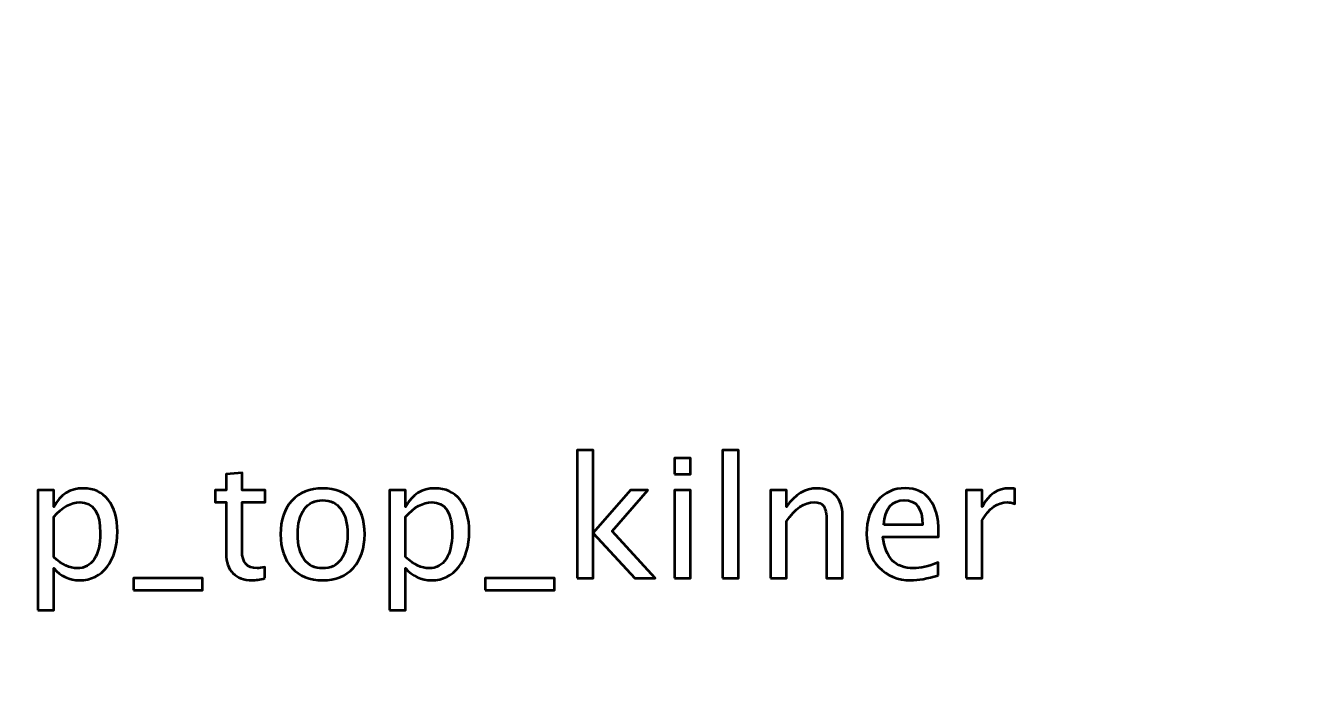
# Model space of a CAD drawing. Header units: centimetres. Extents: x -87 to 69, y -70 to 88.
# Drawn here: x -1.878 to 1.361, y -65.148 to -63.45 of the extents above; entities that cross this region are included whole.
import ezdxf

# ---------------------------------------------------------------- set-up
doc = ezdxf.new("R2010")
doc.units = ezdxf.units.CM
doc.header["$MEASUREMENT"] = 0
doc.layers.add('Layer 1', color=7, linetype='Continuous')

msp = doc.modelspace()

# ---------------------------------------------------------------- linework, layer by layer
at = {"layer": 'Layer 1', "lineweight": 53}
msp.add_open_spline([(-8, -69.75), (-8, -69.75), (-8, -20.25), (-8, -20.25), (-8, -20.25), (-8, -19.97386), (-7.77614, -19.75), (-7.5, -19.75), (-7.5, -19.75), (-7.5, -19.75), (37.5, -19.75), (37.5, -19.75), (37.5, -19.75), (37.77614, -19.75), (38, -19.97386), (38, -20.25), (38, -20.25), (38, -20.25), (38, -69.75), (38, -69.75), (38, -69.75), (38, -70.02614), (37.77614, -70.25), (37.5, -70.25), (37.5, -70.25), (37.5, -70.25), (-7.5, -70.25), (-7.5, -70.25), (-7.5, -70.25), (-7.77614, -70.25), (-8, -70.02614), (-8, -69.75)], degree=3, knots=[0, 0, 0, 0, 0.1111111, 0.1111111, 0.1111111, 0.1111111, 0.2222222, 0.2222222, 0.2222222, 0.2222222, 0.3333333, 0.3333333, 0.3333333, 0.3333333, 0.4444444, 0.4444444, 0.4444444, 0.4444444, 0.5555556, 0.5555556, 0.5555556, 0.5555556, 0.6666667, 0.6666667, 0.6666667, 0.6666667, 0.7777778, 0.7777778, 0.7777778, 0.7777778, 1, 1, 1, 1], dxfattribs=at)
at = {"layer": 'Layer 1', "color": 5, "lineweight": 53}
for points, knots in [([(-0.47156, -64.85899), (-0.47156, -64.85899), (-0.47156, -64.5326), (-0.47156, -64.5326), (-0.47156, -64.5326), (-0.47156, -64.5326), (-0.43092, -64.5326), (-0.43092, -64.5326), (-0.43092, -64.5326), (-0.43092, -64.5326), (-0.43092, -64.74349), (-0.43092, -64.74349), (-0.43092, -64.74349), (-0.43092, -64.74349), (-0.33567, -64.63463), (-0.33567, -64.63463), (-0.33567, -64.63463), (-0.33567, -64.63463), (-0.29179, -64.63463), (-0.29179, -64.63463), (-0.29179, -64.63463), (-0.29179, -64.63463), (-0.3828, -64.73933), (-0.3828, -64.73933), (-0.3828, -64.73933), (-0.3828, -64.73933), (-0.27274, -64.85899), (-0.27274, -64.85899), (-0.27274, -64.85899), (-0.27274, -64.85899), (-0.32509, -64.85899), (-0.32509, -64.85899), (-0.32509, -64.85899), (-0.32509, -64.85899), (-0.43092, -64.74391), (-0.43092, -64.74391), (-0.43092, -64.74391), (-0.43092, -64.74391), (-0.43092, -64.85899), (-0.43092, -64.85899), (-0.43092, -64.85899), (-0.43092, -64.85899), (-0.47156, -64.85899), (-0.47156, -64.85899)], [0, 0, 0, 0, 0.0833333, 0.0833333, 0.0833333, 0.0833333, 0.1666667, 0.1666667, 0.1666667, 0.1666667, 0.25, 0.25, 0.25, 0.25, 0.3333333, 0.3333333, 0.3333333, 0.3333333, 0.4166667, 0.4166667, 0.4166667, 0.4166667, 0.5, 0.5, 0.5, 0.5, 0.5833333, 0.5833333, 0.5833333, 0.5833333, 0.6666667, 0.6666667, 0.6666667, 0.6666667, 0.75, 0.75, 0.75, 0.75, 0.8333333, 0.8333333, 0.8333333, 0.8333333, 1, 1, 1, 1]), ([(-0.10178, -64.85899), (-0.10178, -64.85899), (-0.10178, -64.5326), (-0.10178, -64.5326), (-0.10178, -64.5326), (-0.10178, -64.5326), (-0.06114, -64.5326), (-0.06114, -64.5326), (-0.06114, -64.5326), (-0.06114, -64.5326), (-0.06114, -64.85899), (-0.06114, -64.85899), (-0.06114, -64.85899), (-0.06114, -64.85899), (-0.10178, -64.85899), (-0.10178, -64.85899)], [0, 0, 0, 0, 0.2, 0.2, 0.2, 0.2, 0.4, 0.4, 0.4, 0.4, 0.6, 0.6, 0.6, 0.6, 1, 1, 1, 1]), ([(-0.22412, -64.59356), (-0.22412, -64.59356), (-0.22412, -64.55292), (-0.22412, -64.55292), (-0.22412, -64.55292), (-0.22412, -64.55292), (-0.18348, -64.55292), (-0.18348, -64.55292), (-0.18348, -64.55292), (-0.18348, -64.55292), (-0.18348, -64.59356), (-0.18348, -64.59356), (-0.18348, -64.59356), (-0.18348, -64.59356), (-0.22412, -64.59356), (-0.22412, -64.59356)], [0, 0, 0, 0, 0.2, 0.2, 0.2, 0.2, 0.4, 0.4, 0.4, 0.4, 0.6, 0.6, 0.6, 0.6, 1, 1, 1, 1]), ([(-1.26772, -64.85892), (-1.28028, -64.86238), (-1.29122, -64.86407), (-1.30046, -64.86407), (-1.30046, -64.86407), (-1.3212, -64.86407), (-1.33736, -64.85814), (-1.34893, -64.84629), (-1.34893, -64.84629), (-1.36057, -64.83444), (-1.36636, -64.818), (-1.36636, -64.7969), (-1.36636, -64.7969), (-1.36636, -64.7969), (-1.36636, -64.6651), (-1.36636, -64.6651), (-1.36636, -64.6651), (-1.36636, -64.6651), (-1.39444, -64.6651), (-1.39444, -64.6651), (-1.39444, -64.6651), (-1.39444, -64.6651), (-1.39444, -64.63463), (-1.39444, -64.63463), (-1.39444, -64.63463), (-1.39444, -64.63463), (-1.36636, -64.63463), (-1.36636, -64.63463), (-1.36636, -64.63463), (-1.36636, -64.63463), (-1.36636, -64.59406), (-1.36636, -64.59406), (-1.36636, -64.59406), (-1.36636, -64.59406), (-1.32572, -64.59018), (-1.32572, -64.59018), (-1.32572, -64.59018), (-1.32572, -64.59018), (-1.32572, -64.63463), (-1.32572, -64.63463), (-1.32572, -64.63463), (-1.32572, -64.63463), (-1.26687, -64.63463), (-1.26687, -64.63463), (-1.26687, -64.63463), (-1.26687, -64.63463), (-1.26687, -64.6651), (-1.26687, -64.6651), (-1.26687, -64.6651), (-1.26687, -64.6651), (-1.32572, -64.6651), (-1.32572, -64.6651), (-1.32572, -64.6651), (-1.32572, -64.6651), (-1.32572, -64.78956), (-1.32572, -64.78956), (-1.32572, -64.78956), (-1.32572, -64.81891), (-1.31295, -64.83359), (-1.28748, -64.83359), (-1.28748, -64.83359), (-1.28204, -64.83359), (-1.27548, -64.83267), (-1.26772, -64.83091), (-1.26772, -64.83091), (-1.26772, -64.83091), (-1.26772, -64.85892), (-1.26772, -64.85892)], [0, 0, 0, 0, 0.0555556, 0.0555556, 0.0555556, 0.0555556, 0.1111111, 0.1111111, 0.1111111, 0.1111111, 0.1666667, 0.1666667, 0.1666667, 0.1666667, 0.2222222, 0.2222222, 0.2222222, 0.2222222, 0.2777778, 0.2777778, 0.2777778, 0.2777778, 0.3333333, 0.3333333, 0.3333333, 0.3333333, 0.3888889, 0.3888889, 0.3888889, 0.3888889, 0.4444444, 0.4444444, 0.4444444, 0.4444444, 0.5, 0.5, 0.5, 0.5, 0.5555556, 0.5555556, 0.5555556, 0.5555556, 0.6111111, 0.6111111, 0.6111111, 0.6111111, 0.6666667, 0.6666667, 0.6666667, 0.6666667, 0.7222222, 0.7222222, 0.7222222, 0.7222222, 0.7777778, 0.7777778, 0.7777778, 0.7777778, 0.8333333, 0.8333333, 0.8333333, 0.8333333, 0.8888889, 0.8888889, 0.8888889, 0.8888889, 1, 1, 1, 1]), ([(-1.84614, -64.94069), (-1.84614, -64.94069), (-1.84614, -64.63463), (-1.84614, -64.63463), (-1.84614, -64.63463), (-1.84614, -64.63463), (-1.8055, -64.63463), (-1.8055, -64.63463), (-1.8055, -64.63463), (-1.8055, -64.63463), (-1.8055, -64.67703), (-1.8055, -64.67703), (-1.8055, -64.67703), (-1.78885, -64.64563), (-1.7638, -64.62997), (-1.73043, -64.62997), (-1.73043, -64.62997), (-1.70341, -64.62997), (-1.68217, -64.63978), (-1.66665, -64.65946), (-1.66665, -64.65946), (-1.65113, -64.67915), (-1.64337, -64.70603), (-1.64337, -64.7401), (-1.64337, -64.7401), (-1.64337, -64.77722), (-1.65218, -64.8072), (-1.66975, -64.82992), (-1.66975, -64.82992), (-1.68732, -64.85271), (-1.71046, -64.86407), (-1.73911, -64.86407), (-1.73911, -64.86407), (-1.76571, -64.86407), (-1.78786, -64.85391), (-1.8055, -64.83352), (-1.8055, -64.83352), (-1.8055, -64.83352), (-1.8055, -64.94069), (-1.8055, -64.94069), (-1.8055, -64.94069), (-1.8055, -64.94069), (-1.84614, -64.94069), (-1.84614, -64.94069)], [0, 0, 0, 0, 0.0833333, 0.0833333, 0.0833333, 0.0833333, 0.1666667, 0.1666667, 0.1666667, 0.1666667, 0.25, 0.25, 0.25, 0.25, 0.3333333, 0.3333333, 0.3333333, 0.3333333, 0.4166667, 0.4166667, 0.4166667, 0.4166667, 0.5, 0.5, 0.5, 0.5, 0.5833333, 0.5833333, 0.5833333, 0.5833333, 0.6666667, 0.6666667, 0.6666667, 0.6666667, 0.75, 0.75, 0.75, 0.75, 0.8333333, 0.8333333, 0.8333333, 0.8333333, 1, 1, 1, 1]), ([(-1.1204, -64.86407), (-1.15335, -64.86407), (-1.17945, -64.85356), (-1.19864, -64.83253), (-1.19864, -64.83253), (-1.2179, -64.81151), (-1.2275, -64.78293), (-1.2275, -64.74688), (-1.2275, -64.74688), (-1.2275, -64.7109), (-1.2179, -64.68239), (-1.19864, -64.66144), (-1.19864, -64.66144), (-1.17945, -64.64048), (-1.15335, -64.62997), (-1.1204, -64.62997), (-1.1204, -64.62997), (-1.08745, -64.62997), (-1.06134, -64.64048), (-1.04215, -64.66144), (-1.04215, -64.66144), (-1.02289, -64.68239), (-1.0133, -64.7109), (-1.0133, -64.74688), (-1.0133, -64.74688), (-1.0133, -64.78293), (-1.02289, -64.81151), (-1.04215, -64.83253), (-1.04215, -64.83253), (-1.06134, -64.85356), (-1.08745, -64.86407), (-1.1204, -64.86407)], [0, 0, 0, 0, 0.1111111, 0.1111111, 0.1111111, 0.1111111, 0.2222222, 0.2222222, 0.2222222, 0.2222222, 0.3333333, 0.3333333, 0.3333333, 0.3333333, 0.4444444, 0.4444444, 0.4444444, 0.4444444, 0.5555556, 0.5555556, 0.5555556, 0.5555556, 0.6666667, 0.6666667, 0.6666667, 0.6666667, 0.7777778, 0.7777778, 0.7777778, 0.7777778, 1, 1, 1, 1]), ([(-0.94965, -64.94069), (-0.94965, -64.94069), (-0.94965, -64.63463), (-0.94965, -64.63463), (-0.94965, -64.63463), (-0.94965, -64.63463), (-0.90901, -64.63463), (-0.90901, -64.63463), (-0.90901, -64.63463), (-0.90901, -64.63463), (-0.90901, -64.67703), (-0.90901, -64.67703), (-0.90901, -64.67703), (-0.89236, -64.64563), (-0.86731, -64.62997), (-0.83394, -64.62997), (-0.83394, -64.62997), (-0.80692, -64.62997), (-0.78568, -64.63978), (-0.77016, -64.65946), (-0.77016, -64.65946), (-0.75464, -64.67915), (-0.74688, -64.70603), (-0.74688, -64.7401), (-0.74688, -64.7401), (-0.74688, -64.77722), (-0.75569, -64.8072), (-0.77326, -64.82992), (-0.77326, -64.82992), (-0.79083, -64.85271), (-0.81397, -64.86407), (-0.84262, -64.86407), (-0.84262, -64.86407), (-0.86922, -64.86407), (-0.89137, -64.85391), (-0.90901, -64.83352), (-0.90901, -64.83352), (-0.90901, -64.83352), (-0.90901, -64.94069), (-0.90901, -64.94069), (-0.90901, -64.94069), (-0.90901, -64.94069), (-0.94965, -64.94069), (-0.94965, -64.94069)], [0, 0, 0, 0, 0.0833333, 0.0833333, 0.0833333, 0.0833333, 0.1666667, 0.1666667, 0.1666667, 0.1666667, 0.25, 0.25, 0.25, 0.25, 0.3333333, 0.3333333, 0.3333333, 0.3333333, 0.4166667, 0.4166667, 0.4166667, 0.4166667, 0.5, 0.5, 0.5, 0.5, 0.5833333, 0.5833333, 0.5833333, 0.5833333, 0.6666667, 0.6666667, 0.6666667, 0.6666667, 0.75, 0.75, 0.75, 0.75, 0.8333333, 0.8333333, 0.8333333, 0.8333333, 1, 1, 1, 1]), ([(-0.22412, -64.85899), (-0.22412, -64.85899), (-0.22412, -64.63463), (-0.22412, -64.63463), (-0.22412, -64.63463), (-0.22412, -64.63463), (-0.18348, -64.63463), (-0.18348, -64.63463), (-0.18348, -64.63463), (-0.18348, -64.63463), (-0.18348, -64.85899), (-0.18348, -64.85899), (-0.18348, -64.85899), (-0.18348, -64.85899), (-0.22412, -64.85899), (-0.22412, -64.85899)], [0, 0, 0, 0, 0.2, 0.2, 0.2, 0.2, 0.4, 0.4, 0.4, 0.4, 0.6, 0.6, 0.6, 0.6, 1, 1, 1, 1]), ([(0.02056, -64.85899), (0.02056, -64.85899), (0.02056, -64.63463), (0.02056, -64.63463), (0.02056, -64.63463), (0.02056, -64.63463), (0.0612, -64.63463), (0.0612, -64.63463), (0.0612, -64.63463), (0.0612, -64.63463), (0.0612, -64.67703), (0.0612, -64.67703), (0.0612, -64.67703), (0.08272, -64.64563), (0.10911, -64.62997), (0.14029, -64.62997), (0.14029, -64.62997), (0.15991, -64.62997), (0.1755, -64.63611), (0.187, -64.64845), (0.187, -64.64845), (0.1985, -64.66073), (0.20428, -64.67731), (0.20428, -64.69805), (0.20428, -64.69805), (0.20428, -64.69805), (0.20428, -64.85899), (0.20428, -64.85899), (0.20428, -64.85899), (0.20428, -64.85899), (0.16365, -64.85899), (0.16365, -64.85899), (0.16365, -64.85899), (0.16365, -64.85899), (0.16365, -64.71132), (0.16365, -64.71132), (0.16365, -64.71132), (0.16365, -64.69467), (0.16118, -64.68281), (0.15631, -64.67576), (0.15631, -64.67576), (0.15137, -64.66863), (0.14325, -64.6651), (0.1319, -64.6651), (0.1319, -64.6651), (0.10692, -64.6651), (0.08335, -64.6814), (0.0612, -64.714), (0.0612, -64.714), (0.0612, -64.714), (0.0612, -64.85899), (0.0612, -64.85899), (0.0612, -64.85899), (0.0612, -64.85899), (0.02056, -64.85899), (0.02056, -64.85899)], [0, 0, 0, 0, 0.0666667, 0.0666667, 0.0666667, 0.0666667, 0.1333333, 0.1333333, 0.1333333, 0.1333333, 0.2, 0.2, 0.2, 0.2, 0.2666667, 0.2666667, 0.2666667, 0.2666667, 0.3333333, 0.3333333, 0.3333333, 0.3333333, 0.4, 0.4, 0.4, 0.4, 0.4666667, 0.4666667, 0.4666667, 0.4666667, 0.5333333, 0.5333333, 0.5333333, 0.5333333, 0.6, 0.6, 0.6, 0.6, 0.6666667, 0.6666667, 0.6666667, 0.6666667, 0.7333333, 0.7333333, 0.7333333, 0.7333333, 0.8, 0.8, 0.8, 0.8, 0.8666667, 0.8666667, 0.8666667, 0.8666667, 1, 1, 1, 1]), ([(0.44799, -64.85179), (0.42068, -64.85998), (0.39733, -64.86407), (0.37785, -64.86407), (0.37785, -64.86407), (0.34462, -64.86407), (0.3176, -64.85306), (0.29679, -64.83112), (0.29679, -64.83112), (0.27597, -64.80918), (0.26553, -64.78074), (0.26553, -64.74575), (0.26553, -64.74575), (0.26553, -64.71181), (0.2747, -64.68394), (0.29312, -64.66214), (0.29312, -64.66214), (0.31153, -64.64041), (0.3351, -64.62955), (0.36381, -64.62955), (0.36381, -64.62955), (0.39098, -64.62955), (0.412, -64.63921), (0.42682, -64.65854), (0.42682, -64.65854), (0.44164, -64.67788), (0.44904, -64.70525), (0.44904, -64.74074), (0.44904, -64.74074), (0.44904, -64.74074), (0.44883, -64.75316), (0.44883, -64.75316), (0.44883, -64.75316), (0.44883, -64.75316), (0.30702, -64.75316), (0.30702, -64.75316), (0.30702, -64.75316), (0.31294, -64.80678), (0.33912, -64.83359), (0.38547, -64.83359), (0.38547, -64.83359), (0.40248, -64.83359), (0.42329, -64.82879), (0.44799, -64.8192), (0.44799, -64.8192), (0.44799, -64.8192), (0.44799, -64.85179), (0.44799, -64.85179)], [0, 0, 0, 0, 0.0769231, 0.0769231, 0.0769231, 0.0769231, 0.1538462, 0.1538462, 0.1538462, 0.1538462, 0.2307692, 0.2307692, 0.2307692, 0.2307692, 0.3076923, 0.3076923, 0.3076923, 0.3076923, 0.3846154, 0.3846154, 0.3846154, 0.3846154, 0.4615385, 0.4615385, 0.4615385, 0.4615385, 0.5384615, 0.5384615, 0.5384615, 0.5384615, 0.6153846, 0.6153846, 0.6153846, 0.6153846, 0.6923077, 0.6923077, 0.6923077, 0.6923077, 0.7692308, 0.7692308, 0.7692308, 0.7692308, 0.8461538, 0.8461538, 0.8461538, 0.8461538, 1, 1, 1, 1]), ([(0.51918, -64.85899), (0.51918, -64.85899), (0.51918, -64.63463), (0.51918, -64.63463), (0.51918, -64.63463), (0.51918, -64.63463), (0.55982, -64.63463), (0.55982, -64.63463), (0.55982, -64.63463), (0.55982, -64.63463), (0.55982, -64.67703), (0.55982, -64.67703), (0.55982, -64.67703), (0.57598, -64.64563), (0.5994, -64.62997), (0.63016, -64.62997), (0.63016, -64.62997), (0.63433, -64.62997), (0.6387, -64.63032), (0.64322, -64.63103), (0.64322, -64.63103), (0.64322, -64.63103), (0.64322, -64.66906), (0.64322, -64.66906), (0.64322, -64.66906), (0.63616, -64.66673), (0.62995, -64.66553), (0.62459, -64.66553), (0.62459, -64.66553), (0.59877, -64.66553), (0.57718, -64.68077), (0.55982, -64.71132), (0.55982, -64.71132), (0.55982, -64.71132), (0.55982, -64.85899), (0.55982, -64.85899), (0.55982, -64.85899), (0.55982, -64.85899), (0.51918, -64.85899), (0.51918, -64.85899)], [0, 0, 0, 0, 0.0909091, 0.0909091, 0.0909091, 0.0909091, 0.1818182, 0.1818182, 0.1818182, 0.1818182, 0.2727273, 0.2727273, 0.2727273, 0.2727273, 0.3636364, 0.3636364, 0.3636364, 0.3636364, 0.4545455, 0.4545455, 0.4545455, 0.4545455, 0.5454545, 0.5454545, 0.5454545, 0.5454545, 0.6363636, 0.6363636, 0.6363636, 0.6363636, 0.7272727, 0.7272727, 0.7272727, 0.7272727, 0.8181818, 0.8181818, 0.8181818, 0.8181818, 1, 1, 1, 1]), ([(-1.8055, -64.80551), (-1.78455, -64.82421), (-1.76458, -64.83359), (-1.7456, -64.83359), (-1.7456, -64.83359), (-1.7269, -64.83359), (-1.71244, -64.82576), (-1.70228, -64.81017), (-1.70228, -64.81017), (-1.69205, -64.79457), (-1.68697, -64.77263), (-1.68697, -64.74427), (-1.68697, -64.74427), (-1.68697, -64.69177), (-1.70432, -64.66553), (-1.73904, -64.66553), (-1.73904, -64.66553), (-1.76176, -64.66553), (-1.78391, -64.6778), (-1.8055, -64.70243), (-1.8055, -64.70243), (-1.8055, -64.70243), (-1.8055, -64.80551), (-1.8055, -64.80551)], [0, 0, 0, 0, 0.1428571, 0.1428571, 0.1428571, 0.1428571, 0.2857143, 0.2857143, 0.2857143, 0.2857143, 0.4285714, 0.4285714, 0.4285714, 0.4285714, 0.5714286, 0.5714286, 0.5714286, 0.5714286, 0.7142857, 0.7142857, 0.7142857, 0.7142857, 1, 1, 1, 1]), ([(-1.12047, -64.83359), (-1.10036, -64.83359), (-1.0847, -64.82604), (-1.07355, -64.81087), (-1.07355, -64.81087), (-1.06247, -64.79577), (-1.0569, -64.77439), (-1.0569, -64.74688), (-1.0569, -64.74688), (-1.0569, -64.71943), (-1.06247, -64.69812), (-1.07355, -64.68303), (-1.07355, -64.68303), (-1.0847, -64.668), (-1.10036, -64.66045), (-1.12047, -64.66045), (-1.12047, -64.66045), (-1.14065, -64.66045), (-1.15631, -64.668), (-1.16732, -64.68303), (-1.16732, -64.68303), (-1.17839, -64.69812), (-1.1839, -64.71943), (-1.1839, -64.74688), (-1.1839, -64.74688), (-1.1839, -64.77439), (-1.17839, -64.79577), (-1.16732, -64.81087), (-1.16732, -64.81087), (-1.15631, -64.82604), (-1.14065, -64.83359), (-1.12047, -64.83359)], [0, 0, 0, 0, 0.1111111, 0.1111111, 0.1111111, 0.1111111, 0.2222222, 0.2222222, 0.2222222, 0.2222222, 0.3333333, 0.3333333, 0.3333333, 0.3333333, 0.4444444, 0.4444444, 0.4444444, 0.4444444, 0.5555556, 0.5555556, 0.5555556, 0.5555556, 0.6666667, 0.6666667, 0.6666667, 0.6666667, 0.7777778, 0.7777778, 0.7777778, 0.7777778, 1, 1, 1, 1]), ([(-0.90901, -64.80551), (-0.88806, -64.82421), (-0.86809, -64.83359), (-0.84911, -64.83359), (-0.84911, -64.83359), (-0.83041, -64.83359), (-0.81595, -64.82576), (-0.80579, -64.81017), (-0.80579, -64.81017), (-0.79556, -64.79457), (-0.79048, -64.77263), (-0.79048, -64.74427), (-0.79048, -64.74427), (-0.79048, -64.69177), (-0.80783, -64.66553), (-0.84255, -64.66553), (-0.84255, -64.66553), (-0.86527, -64.66553), (-0.88742, -64.6778), (-0.90901, -64.70243), (-0.90901, -64.70243), (-0.90901, -64.70243), (-0.90901, -64.80551), (-0.90901, -64.80551)], [0, 0, 0, 0, 0.1428571, 0.1428571, 0.1428571, 0.1428571, 0.2857143, 0.2857143, 0.2857143, 0.2857143, 0.4285714, 0.4285714, 0.4285714, 0.4285714, 0.5714286, 0.5714286, 0.5714286, 0.5714286, 0.7142857, 0.7142857, 0.7142857, 0.7142857, 1, 1, 1, 1]), ([(0.30913, -64.72268), (0.30913, -64.72268), (0.40819, -64.72268), (0.40819, -64.72268), (0.40819, -64.72268), (0.40819, -64.68091), (0.3926, -64.66002), (0.36148, -64.66002), (0.36148, -64.66002), (0.33016, -64.66002), (0.31273, -64.68091), (0.30913, -64.72268)], [0, 0, 0, 0, 0.25, 0.25, 0.25, 0.25, 0.5, 0.5, 0.5, 0.5, 1, 1, 1, 1]), ([(-1.60258, -64.88947), (-1.60258, -64.88947), (-1.60258, -64.85899), (-1.60258, -64.85899), (-1.60258, -64.85899), (-1.60258, -64.85899), (-1.42647, -64.85899), (-1.42647, -64.85899), (-1.42647, -64.85899), (-1.42647, -64.85899), (-1.42647, -64.88947), (-1.42647, -64.88947), (-1.42647, -64.88947), (-1.42647, -64.88947), (-1.60258, -64.88947), (-1.60258, -64.88947)], [0, 0, 0, 0, 0.2, 0.2, 0.2, 0.2, 0.4, 0.4, 0.4, 0.4, 0.6, 0.6, 0.6, 0.6, 1, 1, 1, 1]), ([(-0.70609, -64.88947), (-0.70609, -64.88947), (-0.70609, -64.85899), (-0.70609, -64.85899), (-0.70609, -64.85899), (-0.70609, -64.85899), (-0.52998, -64.85899), (-0.52998, -64.85899), (-0.52998, -64.85899), (-0.52998, -64.85899), (-0.52998, -64.88947), (-0.52998, -64.88947), (-0.52998, -64.88947), (-0.52998, -64.88947), (-0.70609, -64.88947), (-0.70609, -64.88947)], [0, 0, 0, 0, 0.2, 0.2, 0.2, 0.2, 0.4, 0.4, 0.4, 0.4, 0.6, 0.6, 0.6, 0.6, 1, 1, 1, 1])]:
    msp.add_open_spline(points, degree=3, knots=knots, dxfattribs=at)

doc.saveas('drawing.dxf')
